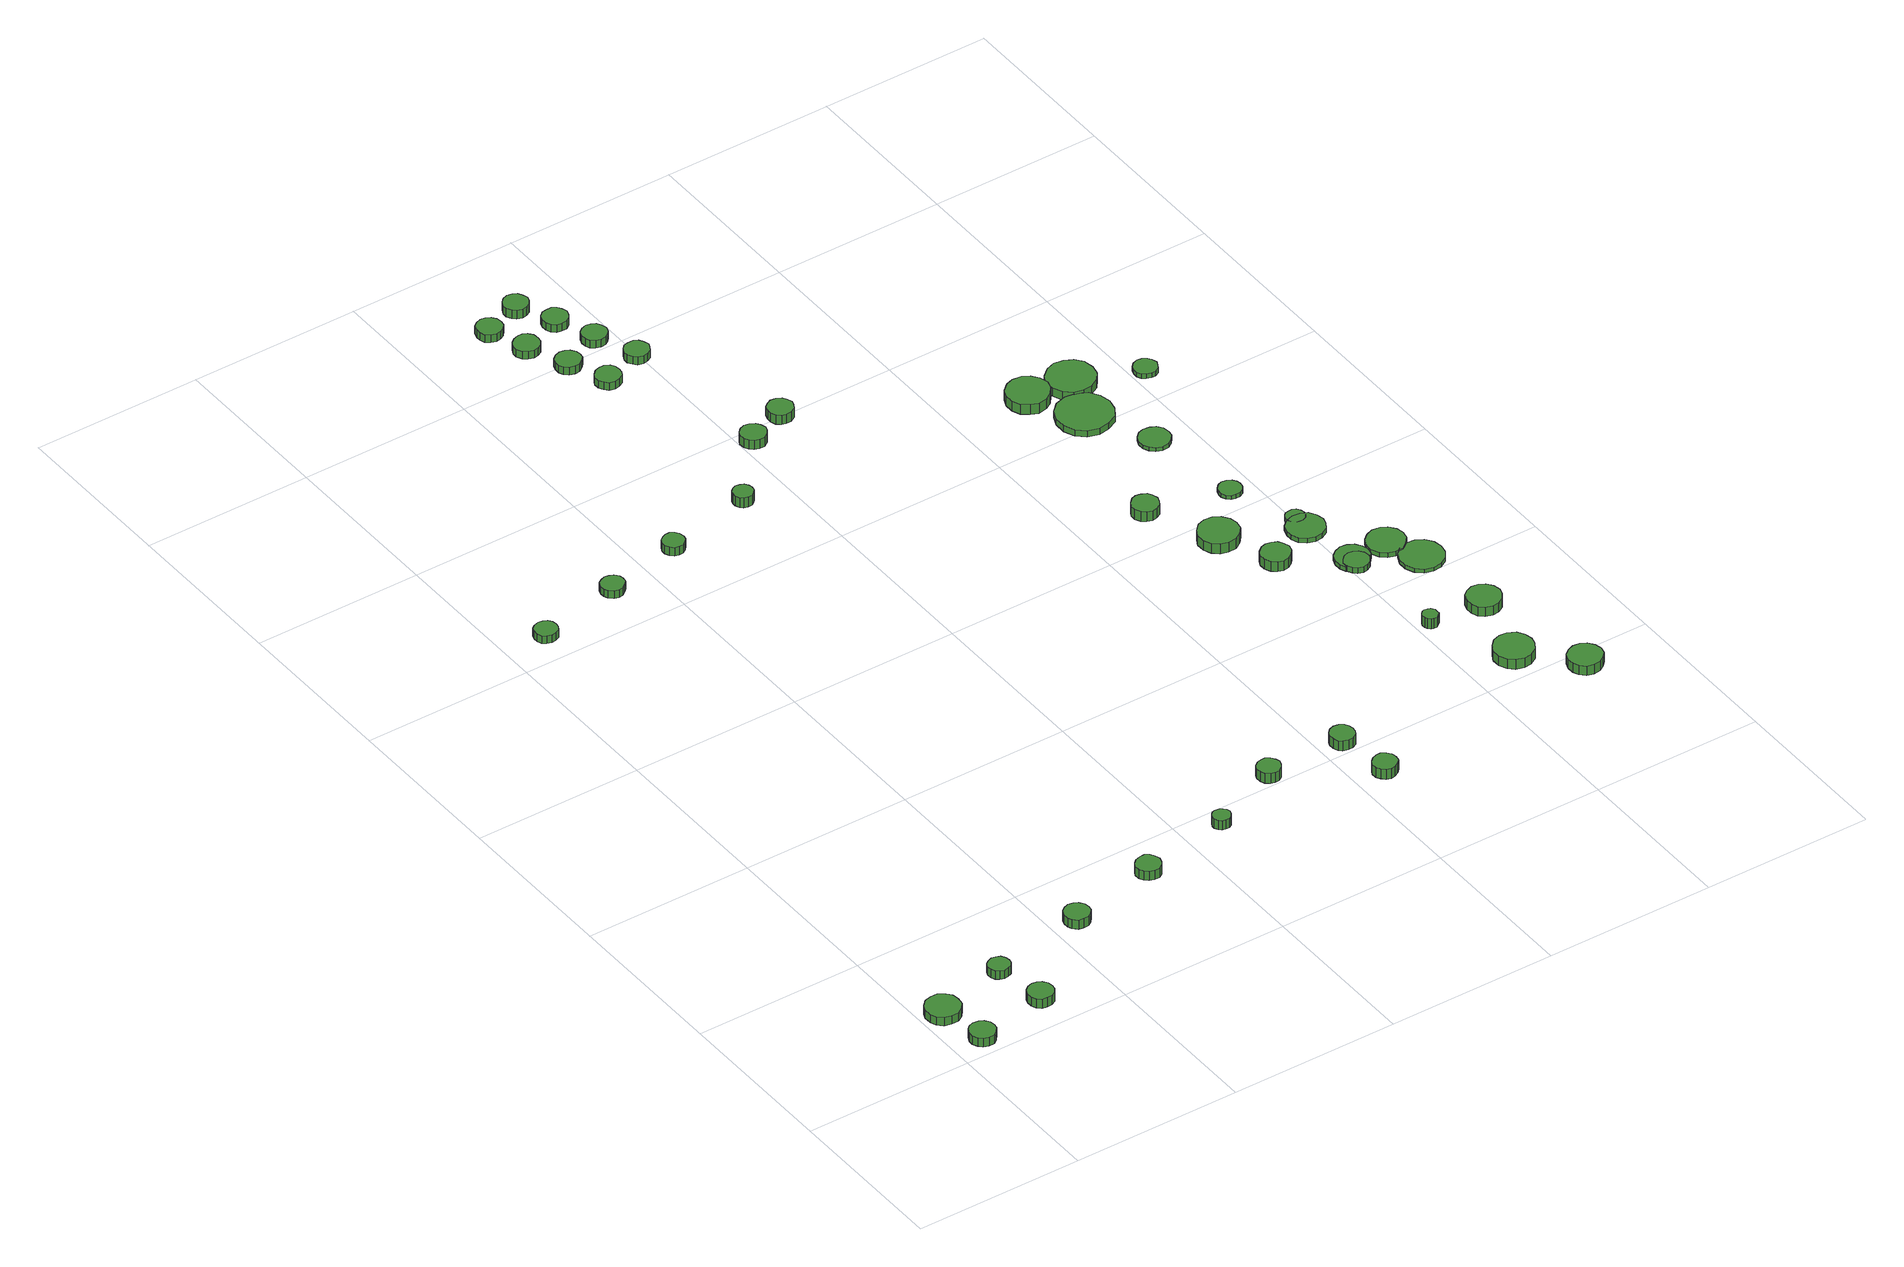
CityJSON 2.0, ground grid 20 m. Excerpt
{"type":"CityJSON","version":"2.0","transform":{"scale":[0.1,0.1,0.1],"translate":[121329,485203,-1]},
"CityObjects":{
"tree1":{"type":"SolitaryVegetationObject","attributes":{"function":"something"},"geometry":[{"type":"MultiSurface","lod":"1","boundaries":[[[0,1,2,3,4,5,6,7,8,9,10,11,12,13,14]],[[15,16,17,18,19,20,21,22,23,24,25,26,27,28,29]],[[0,29,28,1]],[[1,28,27,2]],[[2,27,26,3]],[[3,26,25,4]],[[4,25,24,5]],[[5,24,23,6]],[[6,23,22,7]],[[7,22,21,8]],[[8,21,20,9]],[[9,20,19,10]],[[10,19,18,11]],[[11,18,17,12]],[[12,17,16,13]],[[13,16,15,14]],[[14,15,29,0]]]}]},
"tree2":{"type":"SolitaryVegetationObject","attributes":{"function":"something"},"geometry":[{"type":"MultiSurface","lod":"1","boundaries":[[[30,31,32,33,34,35,36,37,38,39,40,41,42,43,44]],[[45,46,47,48,49,50,51,52,53,54,55,56,57,58,59]],[[30,59,58,31]],[[31,58,57,32]],[[32,57,56,33]],[[33,56,55,34]],[[34,55,54,35]],[[35,54,53,36]],[[36,53,52,37]],[[37,52,51,38]],[[38,51,50,39]],[[39,50,49,40]],[[40,49,48,41]],[[41,48,47,42]],[[42,47,46,43]],[[43,46,45,44]],[[44,45,59,30]]]}]},
"tree3":{"type":"SolitaryVegetationObject","attributes":{"function":"something"},"geometry":[{"type":"MultiSurface","lod":"1","boundaries":[[[60,61,62,63,64,65,66,67,68,69,70,71,72,73,74]],[[75,76,77,78,79,80,81,82,83,84,85,86,87,88,89]],[[60,89,88,61]],[[61,88,87,62]],[[62,87,86,63]],[[63,86,85,64]],[[64,85,84,65]],[[65,84,83,66]],[[66,83,82,67]],[[67,82,81,68]],[[68,81,80,69]],[[69,80,79,70]],[[70,79,78,71]],[[71,78,77,72]],[[72,77,76,73]],[[73,76,75,74]],[[74,75,89,60]]]}]},
"tree4":{"type":"SolitaryVegetationObject","attributes":{"function":"something"},"geometry":[{"type":"MultiSurface","lod":"1","boundaries":[[[90,91,92,93,94,95,96,97,98,99,100,101,102,103,104]],[[105,106,107,108,109,110,111,112,113,114,115,116,117,118,119]],[[90,119,118,91]],[[91,118,117,92]],[[92,117,116,93]],[[93,116,115,94]],[[94,115,114,95]],[[95,114,113,96]],[[96,113,112,97]],[[97,112,111,98]],[[98,111,110,99]],[[99,110,109,100]],[[100,109,108,101]],[[101,108,107,102]],[[102,107,106,103]],[[103,106,105,104]],[[104,105,119,90]]]}]},
"tree5":{"type":"SolitaryVegetationObject","attributes":{"function":"something"},"geometry":[{"type":"MultiSurface","lod":"1","boundaries":[[[120,121,122,123,124,125,126,127,128,129,130,131,132,133,134]],[[135,136,137,138,139,140,141,142,143,144,145,146,147,148,149]],[[120,149,148,121]],[[121,148,147,122]],[[122,147,146,123]],[[123,146,145,124]],[[124,145,144,125]],[[125,144,143,126]],[[126,143,142,127]],[[127,142,141,128]],[[128,141,140,129]],[[129,140,139,130]],[[130,139,138,131]],[[131,138,137,132]],[[132,137,136,133]],[[133,136,135,134]],[[134,135,149,120]]]}]},
"tree6":{"type":"SolitaryVegetationObject","attributes":{"function":"something"},"geometry":[{"type":"MultiSurface","lod":"1","boundaries":[[[150,151,152,153,154,155,156,157,158,159,160,161,162,163,164]],[[165,166,167,168,169,170,171,172,173,174,175,176,177,178,179]],[[150,179,178,151]],[[151,178,177,152]],[[152,177,176,153]],[[153,176,175,154]],[[154,175,174,155]],[[155,174,173,156]],[[156,173,172,157]],[[157,172,171,158]],[[158,171,170,159]],[[159,170,169,160]],[[160,169,168,161]],[[161,168,167,162]],[[162,167,166,163]],[[163,166,165,164]],[[164,165,179,150]]]}]},
"tree7":{"type":"SolitaryVegetationObject","attributes":{"function":"something"},"geometry":[{"type":"MultiSurface","lod":"1","boundaries":[[[180,181,182,183,184,185,186,187,188,189,190,191,192,193,194]],[[195,196,197,198,199,200,201,202,203,204,205,206,207,208,209]],[[180,209,208,181]],[[181,208,207,182]],[[182,207,206,183]],[[183,206,205,184]],[[184,205,204,185]],[[185,204,203,186]],[[186,203,202,187]],[[187,202,201,188]],[[188,201,200,189]],[[189,200,199,190]],[[190,199,198,191]],[[191,198,197,192]],[[192,197,196,193]],[[193,196,195,194]],[[194,195,209,180]]]}]},
"tree8":{"type":"SolitaryVegetationObject","attributes":{"function":"something"},"geometry":[{"type":"MultiSurface","lod":"1","boundaries":[[[210,211,212,213,214,215,216,217,218,219,220,221,222,223,224]],[[225,226,227,228,229,230,231,232,233,234,235,236,237,238,239]],[[210,239,238,211]],[[211,238,237,212]],[[212,237,236,213]],[[213,236,235,214]],[[214,235,234,215]],[[215,234,233,216]],[[216,233,232,217]],[[217,232,231,218]],[[218,231,230,219]],[[219,230,229,220]],[[220,229,228,221]],[[221,228,227,222]],[[222,227,226,223]],[[223,226,225,224]],[[224,225,239,210]]]}]},
"tree9":{"type":"SolitaryVegetationObject","attributes":{"function":"something"},"geometry":[{"type":"MultiSurface","lod":"1","boundaries":[[[240,241,242,243,244,245,246,247,248,249,250,251,252,253,254]],[[255,256,257,258,259,260,261,262,263,264,265,266,267,268,269]],[[240,269,268,241]],[[241,268,267,242]],[[242,267,266,243]],[[243,266,265,244]],[[244,265,264,245]],[[245,264,263,246]],[[246,263,262,247]],[[247,262,261,248]],[[248,261,260,249]],[[249,260,259,250]],[[250,259,258,251]],[[251,258,257,252]],[[252,257,256,253]],[[253,256,255,254]],[[254,255,269,240]]]}]},
"tree10":{"type":"SolitaryVegetationObject","attributes":{"function":"something"},"geometry":[{"type":"MultiSurface","lod":"1","boundaries":[[[270,271,272,273,274,275,276,277,278,279,280,281,282,283,284]],[[285,286,287,288,289,290,291,292,293,294,295,296,297,298,299]],[[270,299,298,271]],[[271,298,297,272]],[[272,297,296,273]],[[273,296,295,274]],[[274,295,294,275]],[[275,294,293,276]],[[276,293,292,277]],[[277,292,291,278]],[[278,291,290,279]],[[279,290,289,280]],[[280,289,288,281]],[[281,288,287,282]],[[282,287,286,283]],[[283,286,285,284]],[[284,285,299,270]]]}]},
"tree11":{"type":"SolitaryVegetationObject","attributes":{"function":"something"},"geometry":[{"type":"MultiSurface","lod":"1","boundaries":[[[300,301,302,303,304,305,306,307,308,309,310,311,312,313,314]],[[315,316,317,318,319,320,321,322,323,324,325,326,327,328,329]],[[300,329,328,301]],[[301,328,327,302]],[[302,327,326,303]],[[303,326,325,304]],[[304,325,324,305]],[[305,324,323,306]],[[306,323,322,307]],[[307,322,321,308]],[[308,321,320,309]],[[309,320,319,310]],[[310,319,318,311]],[[311,318,317,312]],[[312,317,316,313]],[[313,316,315,314]],[[314,315,329,300]]]}]},
"tree12":{"type":"SolitaryVegetationObject","attributes":{"function":"something"},"geometry":[{"type":"MultiSurface","lod":"1","boundaries":[[[330,331,332,333,334,335,336,337,338,339,340,341,342,343,344]],[[345,346,347,348,349,350,351,352,353,354,355,356,357,358,359]],[[330,359,358,331]],[[331,358,357,332]],[[332,357,356,333]],[[333,356,355,334]],[[334,355,354,335]],[[335,354,353,336]],[[336,353,352,337]],[[337,352,351,338]],[[338,351,350,339]],[[339,350,349,340]],[[340,349,348,341]],[[341,348,347,342]],[[342,347,346,343]],[[343,346,345,344]],[[344,345,359,330]]]}]},
"tree13":{"type":"SolitaryVegetationObject","attributes":{"function":"something"},"geometry":[{"type":"MultiSurface","lod":"1","boundaries":[[[360,361,362,363,364,365,366,367,368,369,370,371,372,373,374]],[[375,376,377,378,379,380,381,382,383,384,385,386,387,388,389]],[[360,389,388,361]],[[361,388,387,362]],[[362,387,386,363]],[[363,386,385,364]],[[364,385,384,365]],[[365,384,383,366]],[[366,383,382,367]],[[367,382,381,368]],[[368,381,380,369]],[[369,380,379,370]],[[370,379,378,371]],[[371,378,377,372]],[[372,377,376,373]],[[373,376,375,374]],[[374,375,389,360]]]}]},
"tree14":{"type":"SolitaryVegetationObject","attributes":{"function":"something"},"geometry":[{"type":"MultiSurface","lod":"1","boundaries":[[[390,391,392,393,394,395,396,397,398,399,400,401,402,403,404]],[[405,406,407,408,409,410,411,412,413,414,415,416,417,418,419]],[[390,419,418,391]],[[391,418,417,392]],[[392,417,416,393]],[[393,416,415,394]],[[394,415,414,395]],[[395,414,413,396]],[[396,413,412,397]],[[397,412,411,398]],[[398,411,410,399]],[[399,410,409,400]],[[400,409,408,401]],[[401,408,407,402]],[[402,407,406,403]],[[403,406,405,404]],[[404,405,419,390]]]}]},
"tree15":{"type":"SolitaryVegetationObject","attributes":{"function":"something"},"geometry":[{"type":"MultiSurface","lod":"1","boundaries":[[[420,421,422,423,424,425,426,427,428,429,430,431,432,433,434]],[[435,436,437,438,439,440,441,442,443,444,445,446,447,448,449]],[[420,449,448,421]],[[421,448,447,422]],[[422,447,446,423]],[[423,446,445,424]],[[424,445,444,425]],[[425,444,443,426]],[[426,443,442,427]],[[427,442,441,428]],[[428,441,440,429]],[[429,440,439,430]],[[430,439,438,431]],[[431,438,437,432]],[[432,437,436,433]],[[433,436,435,434]],[[434,435,449,420]]]}]},
"tree16":{"type":"SolitaryVegetationObject","attributes":{"function":"something"},"geometry":[{"type":"MultiSurface","lod":"1","boundaries":[[[450,451,452,453,454,455,456,457,458,459,460,461,462,463,464]],[[465,466,467,468,469,470,471,472,473,474,475,476,477,478,479]],[[450,479,478,451]],[[451,478,477,452]],[[452,477,476,453]],[[453,476,475,454]],[[454,475,474,455]],[[455,474,473,456]],[[456,473,472,457]],[[457,472,471,458]],[[458,471,470,459]],[[459,470,469,460]],[[460,469,468,461]],[[461,468,467,462]],[[462,467,466,463]],[[463,466,465,464]],[[464,465,479,450]]]}]},
"tree17":{"type":"SolitaryVegetationObject","attributes":{"function":"something"},"geometry":[{"type":"MultiSurface","lod":"1","boundaries":[[[480,481,482,483,484,485,486,487,488,489,490,491,492,493,494]],[[495,496,497,498,499,500,501,502,503,504,505,506,507,508,509]],[[480,509,508,481]],[[481,508,507,482]],[[482,507,506,483]],[[483,506,505,484]],[[484,505,504,485]],[[485,504,503,486]],[[486,503,502,487]],[[487,502,501,488]],[[488,501,500,489]],[[489,500,499,490]],[[490,499,498,491]],[[491,498,497,492]],[[492,497,496,493]],[[493,496,495,494]],[[494,495,509,480]]]}]},
"tree18":{"type":"SolitaryVegetationObject","attributes":{"function":"something"},"geometry":[{"type":"MultiSurface","lod":"1","boundaries":[[[510,511,512,513,514,515,516,517,518,519,520,521,522,523,524]],[[525,526,527,528,529,530,531,532,533,534,535,536,537,538,539]],[[510,539,538,511]],[[511,538,537,512]],[[512,537,536,513]],[[513,536,535,514]],[[514,535,534,515]],[[515,534,533,516]],[[516,533,532,517]],[[517,532,531,518]],[[518,531,530,519]],[[519,530,529,520]],[[520,529,528,521]],[[521,528,527,522]],[[522,527,526,523]],[[523,526,525,524]],[[524,525,539,510]]]}]},
"tree19":{"type":"SolitaryVegetationObject","attributes":{"function":"something"},"geometry":[{"type":"MultiSurface","lod":"1","boundaries":[[[540,541,542,543,544,545,546,547,548,549,550,551,552,553,554]],[[555,556,557,558,559,560,561,562,563,564,565,566,567,568,569]],[[540,569,568,541]],[[541,568,567,542]],[[542,567,566,543]],[[543,566,565,544]],[[544,565,564,545]],[[545,564,563,546]],[[546,563,562,547]],[[547,562,561,548]],[[548,561,560,549]],[[549,560,559,550]],[[550,559,558,551]],[[551,558,557,552]],[[552,557,556,553]],[[553,556,555,554]],[[554,555,569,540]]]}]},
"tree20":{"type":"SolitaryVegetationObject","attributes":{"function":"something"},"geometry":[{"type":"MultiSurface","lod":"1","boundaries":[[[570,571,572,573,574,575,576,577,578,579,580,581,582,583,584]],[[585,586,587,588,589,590,591,592,593,594,595,596,597,598,599]],[[570,599,598,571]],[[571,598,597,572]],[[572,597,596,573]],[[573,596,595,574]],[[574,595,594,575]],[[575,594,593,576]],[[576,593,592,577]],[[577,592,591,578]],[[578,591,590,579]],[[579,590,589,580]],[[580,589,588,581]],[[581,588,587,582]],[[582,587,586,583]],[[583,586,585,584]],[[584,585,599,570]]]}]},
"tree21":{"type":"SolitaryVegetationObject","attributes":{"function":"something"},"geometry":[{"type":"MultiSurface","lod":"1","boundaries":[[[600,601,602,603,604,605,606,607,608,609,610,611,612,613,614]],[[615,616,617,618,619,620,621,622,623,624,625,626,627,628,629]],[[600,629,628,601]],[[601,628,627,602]],[[602,627,626,603]],[[603,626,625,604]],[[604,625,624,605]],[[605,624,623,606]],[[606,623,622,607]],[[607,622,621,608]],[[608,621,620,609]],[[609,620,619,610]],[[610,619,618,611]],[[611,618,617,612]],[[612,617,616,613]],[[613,616,615,614]],[[614,615,629,600]]]}]},
"tree22":{"type":"SolitaryVegetationObject","attributes":{"function":"something"},"geometry":[{"type":"MultiSurface","lod":"1","boundaries":[[[630,631,632,633,634,635,636,637,638,639,640,641,642,643,644]],[[645,646,647,648,649,650,651,652,653,654,655,656,657,658,659]],[[630,659,658,631]],[[631,658,657,632]],[[632,657,656,633]],[[633,656,655,634]],[[634,655,654,635]],[[635,654,653,636]],[[636,653,652,637]],[[637,652,651,638]],[[638,651,650,639]],[[639,650,649,640]],[[640,649,648,641]],[[641,648,647,642]],[[642,647,646,643]],[[643,646,645,644]],[[644,645,659,630]]]}]},
"tree23":{"type":"SolitaryVegetationObject","attributes":{"function":"something"},"geometry":[{"type":"MultiSurface","lod":"1","boundaries":[[[660,661,662,663,664,665,666,667,668,669,670,671,672,673,674]],[[675,676,677,678,679,680,681,682,683,684,685,686,687,688,689]],[[660,689,688,661]],[[661,688,687,662]],[[662,687,686,663]],[[663,686,685,664]],[[664,685,684,665]],[[665,684,683,666]],[[666,683,682,667]],[[667,682,681,668]],[[668,681,680,669]],[[669,680,679,670]],[[670,679,678,671]],[[671,678,677,672]],[[672,677,676,673]],[[673,676,675,674]],[[674,675,689,660]]]}]},
"tree24":{"type":"SolitaryVegetationObject","attributes":{"function":"something"},"geometry":[{"type":"MultiSurface","lod":"1","boundaries":[[[690,691,692,693,694,695,696,697,698,699,700,701,702,703,704]],[[705,706,707,708,709,710,711,712,713,714,715,716,717,718,719]],[[690,719,718,691]],[[691,718,717,692]],[[692,717,716,693]],[[693,716,715,694]],[[694,715,714,695]],[[695,714,713,696]],[[696,713,712,697]],[[697,712,711,698]],[[698,711,710,699]],[[699,710,709,700]],[[700,709,708,701]],[[701,708,707,702]],[[702,707,706,703]],[[703,706,705,704]],[[704,705,719,690]]]}]},
"tree25":{"type":"SolitaryVegetationObject","attributes":{"function":"something"},"geometry":[{"type":"MultiSurface","lod":"1","boundaries":[[[720,721,722,723,724,725,726,727,728,729,730,731,732,733,734]],[[735,736,737,738,739,740,741,742,743,744,745,746,747,748,749]],[[720,749,748,721]],[[721,748,747,722]],[[722,747,746,723]],[[723,746,745,724]],[[724,745,744,725]],[[725,744,743,726]],[[726,743,742,727]],[[727,742,741,728]],[[728,741,740,729]],[[729,740,739,730]],[[730,739,738,731]],[[731,738,737,732]],[[732,737,736,733]],[[733,736,735,734]],[[734,735,749,720]]]}]},
"tree26":{"type":"SolitaryVegetationObject","attributes":{"function":"something"},"geometry":[{"type":"MultiSurface","lod":"1","boundaries":[[[750,751,752,753,754,755,756,757,758,759,760,761,762,763,764]],[[765,766,767,768,769,770,771,772,773,774,775,776,777,778,779]],[[750,779,778,751]],[[751,778,777,752]],[[752,777,776,753]],[[753,776,775,754]],[[754,775,774,755]],[[755,774,773,756]],[[756,773,772,757]],[[757,772,771,758]],[[758,771,770,759]],[[759,770,769,760]],[[760,769,768,761]],[[761,768,767,762]],[[762,767,766,763]],[[763,766,765,764]],[[764,765,779,750]]]}]},
"tree27":{"type":"SolitaryVegetationObject","attributes":{"function":"something"},"geometry":[{"type":"MultiSurface","lod":"1","boundaries":[[[780,781,782,783,784,785,786,787,788,789,790,791,792,793,794]],[[795,796,797,798,799,800,801,802,803,804,805,806,807,808,809]],[[780,809,808,781]],[[781,808,807,782]],[[782,807,806,783]],[[783,806,805,784]],[[784,805,804,785]],[[785,804,803,786]],[[786,803,802,787]],[[787,802,801,788]],[[788,801,800,789]],[[789,800,799,790]],[[790,799,798,791]],[[791,798,797,792]],[[792,797,796,793]],[[793,796,795,794]],[[794,795,809,780]]]}]},
"tree28":{"type":"SolitaryVegetationObject","attributes":{"function":"something"},"geometry":[{"type":"MultiSurface","lod":"1","boundaries":[[[810,811,812,813,814,815,816,817,818,819,820,821,822,823,824]],[[825,826,827,828,829,830,831,832,833,834,835,836,837,838,839]],[[810,839,838,811]],[[811,838,837,812]],[[812,837,836,813]],[[813,836,835,814]],[[814,835,834,815]],[[815,834,833,816]],[[816,833,832,817]],[[817,832,831,818]],[[818,831,830,819]],[[819,830,829,820]],[[820,829,828,821]],[[821,828,827,822]],[[822,827,826,823]],[[823,826,825,824]],[[824,825,839,810]]]}]},
"tree29":{"type":"SolitaryVegetationObject","attributes":{"function":"something"},"geometry":[{"type":"MultiSurface","lod":"1","boundaries":[[[840,841,842,843,844,845,846,847,848,849,850,851,852,853,854]],[[855,856,857,858,859,860,861,862,863,864,865,866,867,868,869]],[[840,869,868,841]],[[841,868,867,842]],[[842,867,866,843]],[[843,866,865,844]],[[844,865,864,845]],[[845,864,863,846]],[[846,863,862,847]],[[847,862,861,848]],[[848,861,860,849]],[[849,860,859,850]],[[850,859,858,851]],[[851,858,857,852]],[[852,857,856,853]],[[853,856,855,854]],[[854,855,869,840]]]}]},
"tree30":{"type":"SolitaryVegetationObject","attributes":{"function":"something"},"geometry":[{"type":"MultiSurface","lod":"1","boundaries":[[[870,871,872,873,874,875,876,877,878,879,880,881,882,883,884]],[[885,886,887,888,889,890,891,892,893,894,895,896,897,898,899]],[[870,899,898,871]],[[871,898,897,872]],[[872,897,896,873]],[[873,896,895,874]],[[874,895,894,875]],[[875,894,893,876]],[[876,893,892,877]],[[877,892,891,878]],[[878,891,890,879]],[[879,890,889,880]],[[880,889,888,881]],[[881,888,887,882]],[[882,887,886,883]],[[883,886,885,884]],[[884,885,899,870]]]}]},
"tree31":{"type":"SolitaryVegetationObject","attributes":{"function":"something"},"geometry":[{"type":"MultiSurface","lod":"1","boundaries":[[[900,901,902,903,904,905,906,907,908,909,910,911,912,913,914]],[[915,885,916,917,918,919,920,921,922,923,924,925,926,927,928]],[[900,928,927,901]],[[901,927,926,902]],[[902,926,925,903]],[[903,925,924,904]],[[904,924,923,905]],[[905,923,922,906]],[[906,922,921,907]],[[907,921,920,908]],[[908,920,919,909]],[[909,919,918,910]],[[910,918,917,911]],[[911,917,916,912]],[[912,916,885,913]],[[913,885,915,914]],[[914,915,928,900]]]}]},
"tree32":{"type":"SolitaryVegetationObject","attributes":{"function":"something"},"geometry":[{"type":"MultiSurface","lod":"1","boundaries":[[[929,930,931,932,933,934,935,936,937,938,939,940,941,942,943]],[[944,945,946,947,948,949,950,951,952,953,954,955,956,957,958]],[[929,958,957,930]],[[930,957,956,931]],[[931,956,955,932]],[[932,955,954,933]],[[933,954,953,934]],[[934,953,952,935]],[[935,952,951,936]],[[936,951,950,937]],[[937,950,949,938]],[[938,949,948,939]],[[939,948,947,940]],[[940,947,946,941]],[[941,946,945,942]],[[942,945,944,943]],[[943,944,958,929]]]}]},
"tree33":{"type":"SolitaryVegetationObject","attributes":{"function":"something"},"geometry":[{"type":"MultiSurface","lod":"1","boundaries":[[[959,960,961,962,963,964,965,966,967,968,969,970,971,972,973]],[[974,975,976,977,978,979,980,981,982,983,984,985,986,987,988]],[[959,988,987,960]],[[960,987,986,961]],[[961,986,985,962]],[[962,985,984,963]],[[963,984,983,964]],[[964,983,982,965]],[[965,982,981,966]],[[966,981,980,967]],[[967,980,979,968]],[[968,979,978,969]],[[969,978,977,970]],[[970,977,976,971]],[[971,976,975,972]],[[972,975,974,973]],[[973,974,988,959]]]}]},
"tree34":{"type":"SolitaryVegetationObject","attributes":{"function":"something"},"geometry":[{"type":"MultiSurface","lod":"1","boundaries":[[[989,990,991,992,993,994,995,996,997,998,999,1000,1001,1002,1003]],[[1004,1005,1006,1007,1008,1009,1010,1011,1012,1013,1014,1015,1016,1017,1018]],[[989,1018,1017,990]],[[990,1017,1016,991]],[[991,1016,1015,992]],[[992,1015,1014,993]],[[993,1014,1013,994]],[[994,1013,1012,995]],[[995,1012,1011,996]],[[996,1011,1010,997]],[[997,1010,1009,998]],[[998,1009,1008,999]],[[999,1008,1007,1000]],[[1000,1007,1006,1001]],[[1001,1006,1005,1002]],[[1002,1005,1004,1003]],[[1003,1004,1018,989]]]}]},
"tree35":{"type":"SolitaryVegetationObject","attributes":{"function":"something"},"geometry":[{"type":"MultiSurface","lod":"1","boundaries":[[[1019,1020,1021,1022,1023,1024,1025,1026,1027,1028,1029,1030,1031,1032,1033]],[[1034,1035,1036,1037,1038,1039,1040,1041,1042,1043,1044,1045,1046,1047,1048]],[[1019,1048,1047,1020]],[[1020,1047,1046,1021]],[[1021,1046,1045,1022]],[[1022,1045,1044,1023]],[[1023,1044,1043,1024]],[[1024,1043,1042,1025]],[[1025,1042,1041,1026]],[[1026,1041,1040,1027]],[[1027,1040,1039,1028]],[[1028,1039,1038,1029]],[[1029,1038,1037,1030]],[[1030,1037,1036,1031]],[[1031,1036,1035,1032]],[[1032,1035,1034,1033]],[[1033,1034,1048,1019]]]}]},
"tree36":{"type":"SolitaryVegetationObject","attributes":{"function":"something"},"geometry":[{"type":"MultiSurface","lod":"1","boundaries":[[[1049,1050,1051,1052,1053,1054,1055,1056,1057,1058,1059,1060,1061,1062,1063]],[[1064,1065,1066,1067,1068,1069,1070,1071,1072,1073,1074,1075,1076,1077,1078]],[[1049,1078,1077,1050]],[[1050,1077,1076,1051]],[[1051,1076,1075,1052]],[[1052,1075,1074,1053]],[[1053,1074,1073,1054]],[[1054,1073,1072,1055]],[[1055,1072,1071,1056]],[[1056,1071,1070,1057]],[[1057,1070,1069,1058]],[[1058,1069,1068,1059]],[[1059,1068,1067,1060]],[[1060,1067,1066,1061]],[[1061,1066,1065,1062]],[[1062,1065,1064,1063]],[[1063,1064,1078,1049]]]}]},
"tree37":{"type":"SolitaryVegetationObject","attributes":{"function":"something"},"geometry":[{"type":"MultiSurface","lod":"1","boundaries":[[[1079,1080,1081,1082,1083,1084,1085,1086,1087,1088,1089,1090,1091,1092,1093]],[[1094,1095,1096,1097,1098,1099,1100,1101,1102,1103,1104,1105,1106,1107,1108]],[[1079,1108,1107,1080]],[[1080,1107,1106,1081]],[[1081,1106,1105,1082]],[[1082,1105,1104,1083]],[[1083,1104,1103,1084]],[[1084,1103,1102,1085]],[[1085,1102,1101,1086]],[[1086,1101,1100,1087]],[[1087,1100,1099,1088]],[[1088,1099,1098,1089]],[[1089,1098,1097,1090]],[[1090,1097,1096,1091]],[[1091,1096,1095,1092]],[[1092,1095,1094,1093]],[[1093,1094,1108,1079]]]}]},
"tree38":{"type":"SolitaryVegetationObject","attributes":{"function":"something"},"geometry":[{"type":"MultiSurface","lod":"1","boundaries":[[[1109,1110,1111,1112,1113,1114,1115,1116,1117,1118,1119,1120,1121,1122,1123]],[[1124,1125,1126,1127,1128,1129,1130,1131,1132,1133,1134,1135,1136,1137,1138]],[[1109,1138,1137,1110]],[[1110,1137,1136,1111]],[[1111,1136,1135,1112]],[[1112,1135,1134,1113]],[[1113,1134,1133,1114]],[[1114,1133,1132,1115]],[[1115,1132,1131,1116]],[[1116,1131,1130,1117]],[[1117,1130,1129,1118]],[[1118,1129,1128,1119]],[[1119,1128,1127,1120]],[[1120,1127,1126,1121]],[[1121,1126,1125,1122]],[[1122,1125,1124,1123]],[[1123,1124,1138,1109]]]}]},
"tree39":{"type":"SolitaryVegetationObject","attributes":{"function":"something"},"geometry":[{"type":"MultiSurface","lod":"1","boundaries":[[[1139,1140,1141,1142,1143,1144,1145,1146,1147,1148,1149,1150,1151,1152,1153]],[[1154,1155,1156,1157,1158,1159,1160,1161,1162,1163,1164,1165,1166,1167,1168]],[[1139,1168,1167,1140]],[[1140,1167,1166,1141]],[[1141,1166,1165,1142]],[[1142,1165,1164,1143]],[[1143,1164,1163,1144]],[[1144,1163,1162,1145]],[[1145,1162,1161,1146]],[[1146,1161,1160,1147]],[[1147,1160,1159,1148]],[[1148,1159,1158,1149]],[[1149,1158,1157,1150]],[[1150,1157,1156,1151]],[[1151,1156,1155,1152]],[[1152,1155,1154,1153]],[[1153,1154,1168,1139]]]}]},
"tree40":{"type":"SolitaryVegetationObject","attributes":{"function":"something"},"geometry":[{"type":"MultiSurface","lod":"1","boundaries":[[[1169,1170,1171,1172,1173,1174,1175,1176,1177,1178,1179,1180,1181,1182,1183]],[[1184,1185,1186,1187,1188,1189,1190,1191,1192,1193,1194,1195,1196,1197,1198]],[[1169,1198,1197,1170]],[[1170,1197,1196,1171]],[[1171,1196,1195,1172]],[[1172,1195,1194,1173]],[[1173,1194,1193,1174]],[[1174,1193,1192,1175]],[[1175,1192,1191,1176]],[[1176,1191,1190,1177]],[[1177,1190,1189,1178]],[[1178,1189,1188,1179]],[[1179,1188,1187,1180]],[[1180,1187,1186,1181]],[[1181,1186,1185,1182]],[[1182,1185,1184,1183]],[[1183,1184,1198,1169]]]}]},
"tree41":{"type":"SolitaryVegetationObject","attributes":{"function":"something"},"geometry":[{"type":"MultiSurface","lod":"1","boundaries":[[[1199,1200,1201,1202,1203,1204,1205,1206,1207,1208,1209,1210,1211,1212,1213]],[[1214,1215,1216,1217,1218,1219,1220,1221,1222,1223,1224,1225,1226,1227,1228]],[[1199,1228,1227,1200]],[[1200,1227,1226,1201]],[[1201,1226,1225,1202]],[[1202,1225,1224,1203]],[[1203,1224,1223,1204]],[[1204,1223,1222,1205]],[[1205,1222,1221,1206]],[[1206,1221,1220,1207]],[[1207,1220,1219,1208]],[[1208,1219,1218,1209]],[[1209,1218,1217,1210]],[[1210,1217,1216,1211]],[[1211,1216,1215,1212]],[[1212,1215,1214,1213]],[[1213,1214,1228,1199]]]}]},
"tree42":{"type":"SolitaryVegetationObject","attributes":{"function":"something"},"geometry":[{"type":"MultiSurface","lod":"1","boundaries":[[[1229,1230,1231,1232,1233,1234,1235,1236,1237,1238,1239,1240,1241,1242,1243]],[[1244,1245,1246,1247,1248,1249,1250,1251,1252,1253,1254,1255,1256,1257,1258]],[[1229,1258,1257,1230]],[[1230,1257,1256,1231]],[[1231,1256,1255,1232]],[[1232,1255,1254,1233]],[[1233,1254,1253,1234]],[[1234,1253,1252,1235]],[[1235,1252,1251,1236]],[[1236,1251,1250,1237]],[[1237,1250,1249,1238]],[[1238,1249,1248,1239]],[[1239,1248,1247,1240]],[[1240,1247,1246,1241]],[[1241,1246,1245,1242]],[[1242,1245,1244,1243]],[[1243,1244,1258,1229]]]}]},
"tree43":{"type":"SolitaryVegetationObject","attributes":{"function":"something"},"geometry":[{"type":"MultiSurface","lod":"1","boundaries":[[[1259,1260,1261,1262,1263,1264,1265,1266,1267,1268,1269,1270,1271,1272,1273]],[[1274,1275,1276,1277,1278,1279,1280,1281,1282,1283,1284,1285,1286,1287,1288]],[[1259,1288,1287,1260]],[[1260,1287,1286,1261]],[[1261,1286,1285,1262]],[[1262,1285,1284,1263]],[[1263,1284,1283,1264]],[[1264,1283,1282,1265]],[[1265,1282,1281,1266]],[[1266,1281,1280,1267]],[[1267,1280,1279,1268]],[[1268,1279,1278,1269]],[[1269,1278,1277,1270]],[[1270,1277,1276,1271]],[[1271,1276,1275,1272]],[[1272,1275,1274,1273]],[[1273,1274,1288,1259]]]}]}
},
"vertices":[
[50,23,15],[49,29,15],[45,34,15],[40,37,15],[33,38,15],[27,36,15],[23,32,15],[20,26,15],[20,20,15],[23,14,15],[27,10,15],[33,8,15],[40,8,15],[45,12,15],[49,17,15],[49,17,4],[45,12,4],[40,8,4],[33,8,4],[27,10,4],[23,14,4],[20,20,4],[20,26,4],[23,32,4],[27,36,4],[33,38,4],[40,37,4],[45,34,4],[49,29,4],[50,23,4],
[44,80,15],[43,88,15],[38,94,15],[31,99,15],[22,99,15],[14,97,15],[8,91,15],[5,84,15],[5,75,15],[8,68,15],[14,62,15],[22,60,15],[31,60,15],[38,65,15],[43,71,15],[43,71,4],[38,65,4],[31,60,4],[22,60,4],[14,62,4],[8,68,4],[5,75,4],[5,84,4],[8,91,4],[14,97,4],[22,99,4],[31,99,4],[38,94,4],[43,88,4],[44,80,4],
[137,42,15],[136,48,15],[132,53,15],[127,56,15],[121,57,15],[115,55,15],[110,51,15],[108,45,15],[108,39,15],[110,33,15],[115,29,15],[121,28,15],[127,28,15],[132,31,15],[136,36,15],[136,36,3],[132,31,3],[127,28,3],[121,28,3],[115,29,3],[110,33,3],[108,39,3],[108,45,3],[110,51,3],[115,55,3],[121,57,3],[127,56,3],[132,53,3],[136,48,3],[137,42,3],
[125,103,15],[124,108,15],[121,113,15],[116,115,15],[111,116,15],[106,114,15],[102,111,15],[100,106,15],[100,101,15],[102,96,15],[106,93,15],[111,91,15],[116,92,15],[121,94,15],[124,98,15],[124,98,4],[121,94,4],[116,92,4],[111,91,4],[106,93,4],[102,96,4],[100,101,4],[100,106,4],[102,111,4],[106,114,4],[111,116,4],[116,115,4],[121,113,4],[124,108,4],[125,103,4],
[244,129,15],[243,135,15],[239,140,15],[234,143,15],[228,144,15],[222,142,15],[217,138,15],[215,132,15],[215,126,15],[217,121,15],[222,116,15],[228,115,15],[234,115,15],[239,118,15],[243,123,15],[243,123,3],[239,118,3],[234,115,3],[228,115,3],[222,116,3],[217,121,3],[215,126,3],[215,132,3],[217,138,3],[222,142,3],[228,144,3],[234,143,3],[239,140,3],[243,135,3],[244,129,3],
[63,836,14],[62,841,14],[59,846,14],[54,848,14],[49,849,14],[43,847,14],[39,844,14],[37,839,14],[37,833,14],[39,828,14],[43,825,14],[49,823,14],[54,824,14],[59,826,14],[62,831,14],[62,831,4],[59,826,4],[54,824,4],[49,823,4],[43,825,4],[39,828,4],[37,833,4],[37,839,4],[39,844,4],[43,847,4],[49,849,4],[54,848,4],[59,846,4],[62,841,4],[63,836,4],
[351,153,15],[349,159,15],[346,164,15],[341,167,15],[335,167,15],[329,165,15],[325,161,15],[322,156,15],[322,150,15],[325,145,15],[329,141,15],[335,139,15],[341,139,15],[346,142,15],[349,147,15],[349,147,3],[346,142,3],[341,139,3],[335,139,3],[329,141,3],[325,145,3],[322,150,3],[322,156,3],[325,161,3],[329,165,3],[335,167,3],[341,167,3],[346,164,3],[349,159,3],[351,153,3],
[164,859,14],[163,864,14],[159,869,14],[154,871,14],[149,872,14],[144,870,14],[139,867,14],[137,861,14],[137,856,14],[139,851,14],[144,847,14],[149,845,14],[154,846,14],[159,849,14],[163,853,14],[163,853,4],[159,849,4],[154,846,4],[149,845,4],[144,847,4],[139,851,4],[137,856,4],[137,861,4],[139,867,4],[144,870,4],[149,872,4],[154,871,4],[159,869,4],[163,864,4],[164,859,4],
[456,176,15],[455,180,15],[452,183,15],[449,185,15],[444,186,15],[440,185,15],[437,182,15],[435,178,15],[435,174,15],[437,170,15],[440,167,15],[444,166,15],[449,166,15],[452,168,15],[455,172,15],[455,172,3],[452,168,3],[449,166,3],[444,166,3],[440,167,3],[437,170,3],[435,174,3],[435,178,3],[437,182,3],[440,185,3],[444,186,3],[449,185,3],[452,183,3],[455,180,3],[456,176,3],
[256,881,14],[255,887,14],[252,891,14],[247,894,14],[242,894,14],[237,892,14],[233,889,14],[231,884,14],[231,879,14],[233,874,14],[237,870,14],[242,869,14],[247,869,14],[252,872,14],[255,876,14],[255,876,3],[252,872,3],[247,869,3],[242,869,3],[237,870,3],[233,874,3],[231,879,3],[231,884,3],[233,889,3],[237,892,3],[242,894,3],[247,894,3],[252,891,3],[255,887,3],[256,881,3],
[546,214,16],[544,219,16],[541,224,16],[536,227,16],[531,227,16],[526,226,16],[521,222,16],[519,217,16],[519,211,16],[521,206,16],[526,202,16],[531,201,16],[536,201,16],[541,204,16],[544,209,16],[544,209,3],[541,204,3],[536,201,3],[531,201,3],[526,202,3],[521,206,3],[519,211,3],[519,217,3],[521,222,3],[526,226,3],[531,227,3],[536,227,3],[541,224,3],[544,219,3],[546,214,3],
[360,905,16],[359,910,16],[356,914,16],[352,916,16],[347,917,16],[342,915,16],[339,912,16],[337,908,16],[337,903,16],[339,898,16],[342,895,16],[347,894,16],[352,894,16],[356,897,16],[359,900,16],[359,900,3],[356,897,3],[352,894,3],[347,894,3],[342,895,3],[339,898,3],[337,903,3],[337,908,3],[339,912,3],[342,915,3],[347,917,3],[352,916,3],[356,914,3],[359,910,3],[360,905,3],
[307,1285,14],[306,1291,14],[302,1296,14],[297,1299,14],[291,1300,14],[285,1298,14],[280,1294,14],[278,1288,14],[278,1282,14],[280,1276,14],[285,1272,14],[291,1270,14],[297,1271,14],[302,1274,14],[306,1279,14],[306,1279,4],[302,1274,4],[297,1271,4],[291,1270,4],[285,1272,4],[280,1276,4],[278,1282,4],[278,1288,4],[280,1294,4],[285,1298,4],[291,1300,4],[297,1299,4],[302,1296,4],[306,1291,4],[307,1285,4],
[323,1240,14],[322,1247,14],[318,1252,14],[313,1255,14],[307,1255,14],[301,1253,14],[296,1249,14],[293,1243,14],[293,1237,14],[296,1231,14],[301,1227,14],[307,1225,14],[313,1226,14],[318,1229,14],[322,1234,14],[322,1234,4],[318,1229,4],[313,1226,4],[307,1225,4],[301,1227,4],[296,1231,4],[293,1237,4],[293,1243,4],[296,1249,4],[301,1253,4],[307,1255,4],[313,1255,4],[318,1252,4],[322,1247,4],[323,1240,4],
[650,152,15],[649,158,15],[645,163,15],[640,166,15],[635,166,15],[629,164,15],[625,160,15],[622,155,15],[622,149,15],[625,144,15],[629,140,15],[635,138,15],[640,139,15],[645,142,15],[649,146,15],[649,146,2],[645,142,2],[640,139,2],[635,138,2],[629,140,2],[625,144,2],[622,149,2],[622,155,2],[625,160,2],[629,164,2],[635,166,2],[640,166,2],[645,163,2],[649,158,2],[650,152,2],
[343,1193,14],[342,1199,14],[338,1204,14],[333,1207,14],[327,1208,14],[321,1206,14],[316,1202,14],[314,1197,14],[314,1190,14],[316,1185,14],[321,1181,14],[327,1179,14],[333,1179,14],[338,1183,14],[342,1187,14],[342,1187,4],[338,1183,4],[333,1179,4],[327,1179,4],[321,1181,4],[316,1185,4],[314,1190,4],[314,1197,4],[316,1202,4],[321,1206,4],[327,1208,4],[333,1207,4],[338,1204,4],[342,1199,4],[343,1193,4],
[640,216,16],[639,221,16],[636,226,16],[631,229,16],[625,230,16],[619,228,16],[615,224,16],[613,219,16],[613,213,16],[615,207,16],[619,204,16],[625,202,16],[631,202,16],[636,205,16],[639,210,16],[639,210,3],[636,205,3],[631,202,3],[625,202,3],[619,204,3],[615,207,3],[613,213,3],[613,219,3],[615,224,3],[619,228,3],[625,230,3],[631,229,3],[636,226,3],[639,221,3],[640,216,3],
[362,1149,14],[361,1155,14],[358,1160,14],[352,1163,14],[346,1163,14],[340,1161,14],[336,1157,14],[333,1152,14],[333,1146,14],[336,1140,14],[340,1136,14],[346,1134,14],[352,1135,14],[358,1138,14],[361,1143,14],[361,1143,4],[358,1138,4],[352,1135,4],[346,1134,4],[340,1136,4],[336,1140,4],[333,1146,4],[333,1152,4],[336,1157,4],[340,1161,4],[346,1163,4],[352,1163,4],[358,1160,4],[361,1155,4],[362,1149,4],
[430,981,15],[428,987,15],[425,992,15],[419,995,15],[413,996,15],[407,994,15],[403,990,15],[400,985,15],[400,978,15],[403,973,15],[407,969,15],[413,967,15],[419,967,15],[425,971,15],[428,975,15],[428,975,3],[425,971,3],[419,967,3],[413,967,3],[407,969,3],[403,973,3],[400,978,3],[400,985,3],[403,990,3],[407,994,3],[413,996,3],[419,995,3],[425,992,3],[428,987,3],[430,981,3],
[352,1301,15],[350,1307,15],[347,1312,15],[342,1315,15],[336,1316,15],[330,1314,15],[326,1310,15],[323,1304,15],[323,1298,15],[326,1293,15],[330,1289,15],[336,1287,15],[342,1288,15],[347,1291,15],[350,1295,15],[350,1295,4],[347,1291,4],[342,1288,4],[336,1287,4],[330,1289,4],[326,1293,4],[323,1298,4],[323,1304,4],[326,1310,4],[330,1314,4],[336,1316,4],[342,1315,4],[347,1312,4],[350,1307,4],[352,1301,4],
[373,1260,14],[371,1266,14],[368,1271,14],[363,1274,14],[357,1274,14],[351,1273,14],[346,1269,14],[344,1263,14],[344,1257,14],[346,1251,14],[351,1247,14],[357,1246,14],[363,1246,14],[368,1249,14],[371,1254,14],[371,1254,4],[368,1249,4],[363,1246,4],[357,1246,4],[351,1247,4],[346,1251,4],[344,1257,4],[344,1263,4],[346,1269,4],[351,1273,4],[357,1274,4],[363,1274,4],[368,1271,4],[371,1266,4],[373,1260,4],
[391,1214,14],[389,1220,14],[386,1225,14],[381,1228,14],[375,1229,14],[369,1227,14],[364,1223,14],[362,1217,14],[362,1211,14],[364,1206,14],[369,1202,14],[375,1200,14],[381,1201,14],[386,1204,14],[389,1208,14],[389,1208,4],[386,1204,4],[381,1201,4],[375,1200,4],[369,1202,4],[364,1206,4],[362,1211,4],[362,1217,4],[364,1223,4],[369,1227,4],[375,1229,4],[381,1228,4],[386,1225,4],[389,1220,4],[391,1214,4],
[411,1166,14],[409,1172,14],[406,1177,14],[401,1180,14],[395,1180,14],[389,1179,14],[385,1175,14],[382,1169,14],[382,1163,14],[385,1158,14],[389,1154,14],[395,1152,14],[401,1153,14],[406,1156,14],[409,1161,14],[409,1161,4],[406,1156,4],[401,1153,4],[395,1152,4],[389,1154,4],[385,1158,4],[382,1163,4],[382,1169,4],[385,1175,4],[389,1179,4],[395,1180,4],[401,1180,4],[406,1177,4],[409,1172,4],[411,1166,4],
[477,1000,15],[475,1006,15],[472,1011,15],[466,1014,15],[460,1015,15],[455,1013,15],[450,1009,15],[448,1003,15],[448,997,15],[450,991,15],[455,987,15],[460,986,15],[466,986,15],[472,989,15],[475,994,15],[475,994,3],[472,989,3],[466,986,3],[460,986,3],[455,987,3],[450,991,3],[448,997,3],[448,1003,3],[450,1009,3],[455,1013,3],[460,1015,3],[466,1014,3],[472,1011,3],[475,1006,3],[477,1000,3],
[696,650,15],[694,657,15],[691,662,15],[685,665,15],[679,666,15],[673,664,15],[668,659,15],[665,654,15],[665,647,15],[668,641,15],[673,637,15],[679,635,15],[685,636,15],[691,639,15],[694,644,15],[694,644,2],[691,639,2],[685,636,2],[679,635,2],[673,637,2],[668,641,2],[665,647,2],[665,654,2],[668,659,2],[673,664,2],[679,666,2],[685,665,2],[691,662,2],[694,657,2],[696,650,2],
[739,568,16],[737,577,16],[731,585,16],[723,590,16],[713,591,16],[704,588,16],[697,581,16],[693,573,16],[693,563,16],[697,554,16],[704,548,16],[713,545,16],[723,546,16],[731,551,16],[737,558,16],[737,558,3],[731,551,3],[723,546,3],[713,545,3],[704,548,3],[697,554,3],[693,563,3],[693,573,3],[697,581,3],[704,588,3],[713,591,3],[723,590,3],[731,585,3],[737,577,3],[739,568,3],
[761,504,16],[759,511,16],[755,517,16],[749,520,16],[742,521,16],[736,519,16],[730,514,16],[727,508,16],[727,501,16],[730,494,16],[736,489,16],[742,487,16],[749,488,16],[755,492,16],[759,497,16],[759,497,3],[755,492,3],[749,488,3],[742,487,3],[736,489,3],[730,494,3],[727,501,3],[727,508,3],[730,514,3],[736,519,3],[742,521,3],[749,520,3],[755,517,3],[759,511,3],[761,504,3],
[825,328,15],[825,331,15],[822,335,15],[819,336,15],[815,337,15],[812,336,15],[809,333,15],[808,330,15],[808,326,15],[809,323,15],[812,320,15],[815,319,15],[819,319,15],[822,321,15],[825,324,15],[825,324,2],[822,321,2],[819,319,2],[815,319,2],[812,320,2],[809,323,2],[808,326,2],[808,330,2],[809,333,2],[812,336,2],[815,337,2],[819,336,2],[822,335,2],[825,331,2],[825,328,2],
[878,232,17],[876,241,17],[871,249,17],[862,254,17],[853,255,17],[844,252,17],[837,245,17],[833,237,17],[833,227,17],[837,218,17],[844,212,17],[853,209,17],[862,210,17],[871,215,17],[876,223,17],[876,223,4],[871,215,4],[862,210,4],[853,209,4],[844,212,4],[837,218,4],[833,227,4],[833,237,4],[837,245,4],[844,252,4],[853,255,4],[862,254,4],[871,249,4],[876,241,4],[878,232,4],
[825,452,9],[824,458,9],[820,463,9],[815,466,9],[809,467,9],[803,465,9],[799,461,9],[796,456,9],[796,449,9],[799,444,9],[803,440,9],[809,438,9],[815,439,9],[820,442,9],[824,447,9],[824,447,2],[820,442,2],[815,439,2],[809,438,2],[803,440,2],[799,444,2],[796,449,2],[796,456,2],[799,461,2],[803,465,2],[809,467,2],[815,466,2],[820,463,2],[824,458,2],[825,452,2],
[831,461,8],[829,469,8],[824,476,8],[817,480,8],[809,481,8],[801,478,8],[795,473,8],[792,465,8],[792,457,8],[795,450,8],[801,444,8],[809,442,8],[817,443,8],[824,447,8],[829,453,8],[829,453,2],[817,443,2],[809,442,2],[801,444,2],[795,450,2],[792,457,2],[792,465,2],[795,473,2],[801,478,2],[809,481,2],[817,480,2],[824,476,2],[829,469,2],[831,461,2],
[713,874,16],[710,884,16],[704,892,16],[696,897,16],[685,898,16],[676,895,16],[668,888,16],[664,879,16],[664,869,16],[668,859,16],[676,853,16],[685,849,16],[696,851,16],[704,856,16],[710,864,16],[710,864,3],[704,856,3],[696,851,3],[685,849,3],[676,853,3],[668,859,3],[664,869,3],[664,879,3],[668,888,3],[676,895,3],[685,898,3],[696,897,3],[704,892,3],[710,884,3],[713,874,3],
[822,530,8],[820,539,8],[815,547,8],[807,551,8],[798,552,8],[789,549,8],[782,543,8],[779,535,8],[779,526,8],[782,518,8],[789,512,8],[798,509,8],[807,510,8],[815,514,8],[820,522,8],[820,522,2],[815,514,2],[807,510,2],[798,509,2],[789,512,2],[782,518,2],[779,526,2],[779,535,2],[782,543,2],[789,549,2],[798,552,2],[807,551,2],[815,547,2],[820,539,2],[822,530,2],
[786,629,7],[785,634,7],[782,638,7],[777,641,7],[771,642,7],[766,640,7],[762,636,7],[760,631,7],[760,626,7],[762,621,7],[766,617,7],[771,616,7],[777,616,7],[782,619,7],[785,623,7],[785,623,2],[782,619,2],[777,616,2],[771,616,2],[766,617,2],[762,621,2],[760,626,2],[760,631,2],[762,636,2],[766,640,2],[771,642,2],[777,641,2],[782,638,2],[785,634,2],[786,629,2],
[930,180,14],[928,188,14],[923,195,14],[916,199,14],[908,200,14],[900,197,14],[894,192,14],[891,184,14],[891,176,14],[894,169,14],[900,163,14],[908,161,14],[916,162,14],[923,166,14],[928,172,14],[928,172,2],[923,166,2],[916,162,2],[908,161,2],[900,163,2],[894,169,2],[891,176,2],[891,184,2],[894,192,2],[900,197,2],[908,200,2],[916,199,2],[923,195,2],[928,188,2],[930,180,2],
[752,817,10],[749,830,10],[742,841,10],[730,847,10],[717,849,10],[704,845,10],[694,836,10],[689,824,10],[689,810,10],[694,798,10],[704,789,10],[717,785,10],[730,787,10],[742,793,10],[749,804,10],[749,804,2],[742,793,2],[730,787,2],[717,785,2],[704,789,2],[694,798,2],[689,810,2],[689,824,2],[694,836,2],[704,845,2],[717,849,2],[730,847,2],[742,841,2],[749,830,2],[752,817,2],
[812,550,8],[811,555,8],[808,559,8],[804,561,8],[800,561,8],[795,560,8],[792,557,8],[790,553,8],[790,548,8],[792,544,8],[795,541,8],[800,540,8],[804,540,8],[808,542,8],[811,546,8],[811,546,2],[808,542,2],[804,540,2],[800,540,2],[795,541,2],[792,544,2],[790,548,2],[790,553,2],[792,557,2],[795,560,2],[800,561,2],[804,561,2],[808,559,2],[811,555,2],[812,550,2],
[901,323,13],[899,331,13],[894,338,13],[887,342,13],[879,343,13],[871,340,13],[865,335,13],[862,327,13],[862,319,13],[865,311,13],[871,306,13],[879,303,13],[887,304,13],[894,308,13],[899,315,13],[899,315,1],[894,308,1],[887,304,1],[879,303,1],[871,306,1],[865,311,1],[862,319,1],[862,327,1],[865,335,1],[871,340,1],[879,343,1],[887,342,1],[894,338,1],[899,331,1],[901,323,1],
[775,743,7],[774,751,7],[769,757,7],[763,760,7],[755,761,7],[748,759,7],[743,754,7],[740,747,7],[740,740,7],[743,733,7],[748,728,7],[755,725,7],[763,726,7],[769,730,7],[774,736,7],[774,736,2],[769,730,2],[763,726,2],[755,725,2],[748,728,2],[743,733,2],[740,740,2],[740,747,2],[743,754,2],[748,759,2],[755,761,2],[763,760,2],[769,757,2],[774,751,2],[775,743,2],
[877,463,8],[875,472,8],[869,480,8],[862,484,8],[852,485,8],[844,482,8],[837,476,8],[833,468,8],[833,459,8],[837,450,8],[844,444,8],[852,441,8],[862,442,8],[869,447,8],[875,454,8],[875,454,2],[869,447,2],[862,442,2],[852,441,2],[844,444,2],[837,450,2],[833,459,2],[833,468,2],[837,476,2],[844,482,2],[852,485,2],[862,484,2],[869,480,2],[875,472,2],[877,463,2],
[897,423,7],[895,433,7],[889,442,7],[880,447,7],[870,448,7],[860,445,7],[852,438,7],[848,428,7],[848,418,7],[852,408,7],[860,401,7],[870,398,7],[880,399,7],[889,404,7],[895,413,7],[895,413,2],[889,404,2],[880,399,2],[870,398,2],[860,401,2],[852,408,2],[848,418,2],[848,428,2],[852,438,2],[860,445,2],[870,448,2],[880,447,2],[889,442,2],[895,433,2],[897,423,2],
[768,871,13],[766,883,13],[759,892,13],[749,897,13],[738,899,13],[727,895,13],[718,887,13],[713,877,13],[713,866,13],[718,855,13],[727,847,13],[738,844,13],[749,845,13],[759,851,13],[766,860,13],[766,860,2],[759,851,2],[749,845,2],[738,844,2],[727,847,2],[718,855,2],[713,866,2],[713,877,2],[718,887,2],[727,895,2],[738,899,2],[749,897,2],[759,892,2],[766,883,2],[768,871,2],
[831,845,8],[829,851,8],[826,855,8],[821,858,8],[816,859,8],[810,857,8],[806,853,8],[804,848,8],[804,842,8],[806,837,8],[810,834,8],[816,832,8],[821,832,8],[826,835,8],[829,840,8],[829,840,2],[826,835,2],[821,832,2],[816,832,2],[810,834,2],[806,837,2],[804,842,2],[804,848,2],[806,853,2],[810,857,2],[816,859,2],[821,858,2],[826,855,2],[829,851,2],[831,845,2]
]}
